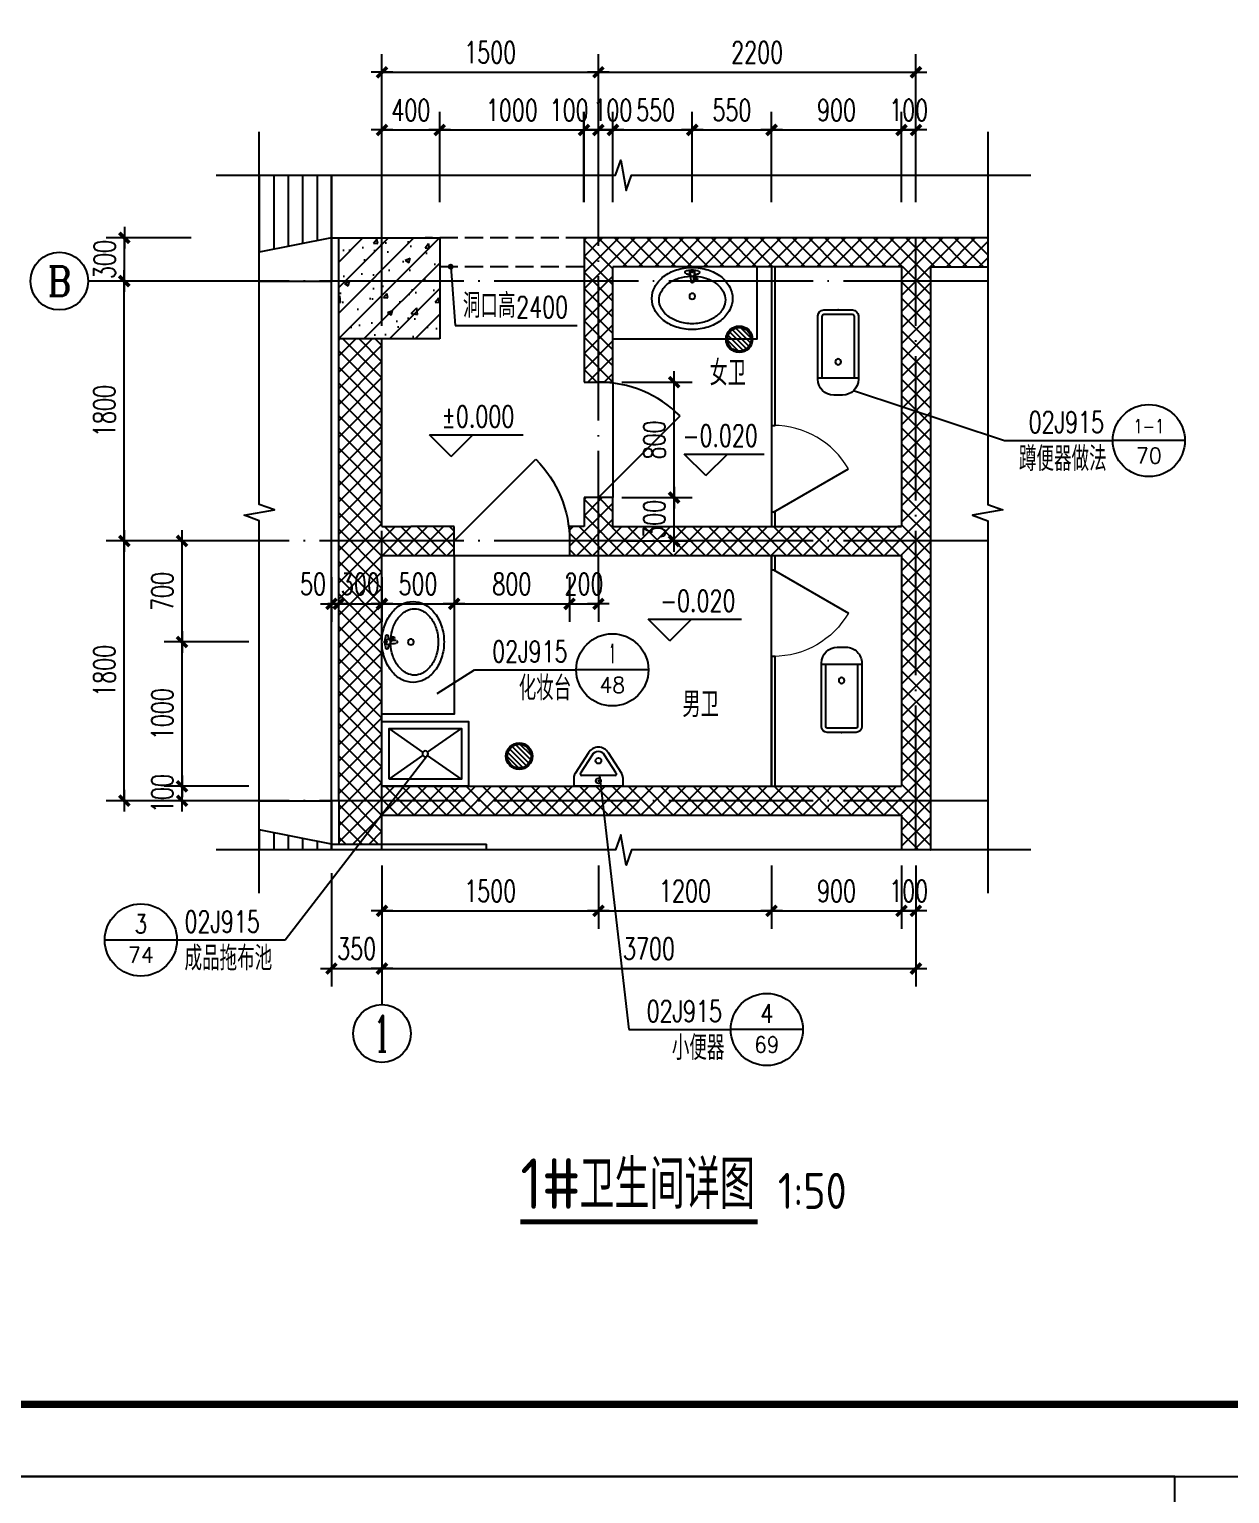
# Model space of a CAD drawing. Extents: x 63793 to 231107, y 20849 to 337643.
# Drawn here: x 167780 to 184417, y 82005 to 102295 of the extents above; entities that cross this region are included whole.
import ezdxf
from ezdxf.enums import TextEntityAlignment as Align

# ---------------------------------------------------------------- set-up
doc = ezdxf.new("R2010")
doc.units = 0
doc.header["$LTSCALE"] = 1000
doc.header["$MEASUREMENT"] = 0
doc.linetypes.add('DASH', pattern=[0.35, 0.25, -0.1])
doc.linetypes.add('DOTE', pattern=[2.42, 2, -0.2, 0.02, -0.2])
for name, color, linetype in [('AXIS', 3, 'Continuous'), ('AXIS_TEXT', 7, 'Continuous'), ('DIM_ELEV', 3, 'Continuous'), ('DIM_LEAD', 3, 'Continuous'), ('DIM_SYMB', 3, 'Continuous'), ('DOTE', 1, 'DOTE'), ('LATRINE', 6, 'Continuous'), ('LVTRY', 6, 'Continuous'), ('PUB_DIM', 3, 'Continuous'), ('PUB_TEXT', 7, 'Continuous'), ('PUB_TITLE', 4, 'Continuous'), ('SURFACE', 6, 'Continuous'), ('WALL', 2, 'Continuous'), ('WINDOW', 4, 'Continuous'), ('厨卫', 30, 'Continuous'), ('填充', 8, 'Continuous'), ('家具', 7, 'Continuous')]:
    doc.layers.add(name, color=color, linetype=linetype)
doc.styles.add('_TCH_AXIS', font='COMPLEX', dxfattribs={"bigfont": 'GBCBIG'})
doc.styles.add('_TCH_DIM', font='SIMPLEX', dxfattribs={"bigfont": 'GBCBIG'})
doc.styles.add('COMPLEX', font='COMPLEX')
doc.styles.add('DIM_FONT', font='SIMPLEX', dxfattribs={"width": 0.7, "bigfont": 'GBCBIG'})
doc.styles.get("Standard").update_dxf_attribs({"font": 'gbenor.shx', "bigfont": 'gbcbig.shx'})
doc.dimstyles.new('AXIS', dxfattribs={"dimtxt": 300, "dimasz": 1, "dimexe": 250, "dimexo": 300, "dimgap": 150, "dimtad": 1, "dimdec": 0, "dimzin": 0, "dimdsep": 46, "dimtxsty": 'DIM_FONT', "dimblk": '_DIMX', "dimblk1": '_DIMX', "dimblk2": '_DIMX', "dimcen": 0.09, "dimse1": 1, "dimse2": 1, "dimclrt": 7, "dimadec": 0, "dimazin": 0, "dimtfac": 1, "dimtdec": 0, "dimtix": 1, "dimtmove": 2, "dimatfit": 3, "dimldrblk": '_DIMX', "dimfxl": 0, "dimtolj": 1, "dimtzin": 0, "dimarcsym": 0})

# ---------------------------------------------------------------- blocks, each defined once
blk = doc.blocks.new('A$C53763DD8')
at = {"layer": 'LVTRY', "color": 6, "linetype": 'Continuous', "ltscale": 5}
for p, q in [((100, 800), (567, 473)), ((1100, 800), (633, 473)), ((567, 427), (100, 100)), ((633, 427), (1100, 100))]:
    blk.add_line(p, q, dxfattribs=at)
for points in [[(0, 900), (0, 0), (1200, 0), (1200, 900)], [(100, 800), (100, 100), (1100, 100), (1100, 800)]]:
    blk.add_lwpolyline(points, close=True, dxfattribs=at)
blk.add_circle((600, 450), 39.7, dxfattribs=at)
blk = doc.blocks.new('$lvtry$00000193')
for p, q in [((-17, -43, 0), (-17, -33, 0)), ((17, -43, 0), (17, -33, 0))]:
    blk.add_line(p, q)
at = {"elevation": 0}
blk.add_lwpolyline([(280, -215, 0.12431), (260, -136, 0.105707), (198, -63, 0.086941), (110, -17, 0.077137), (0, 0, 0.077137), (-110, -17, 0.086941), (-198, -63, 0.105707), (-260, -136, 0.12431), (-280, -215, 0.12431), (-260, -294, 0.105707), (-198, -367, 0.086941), (-110, -413, 0.077137), (0, -430, 0.077137), (110, -413, 0.086941), (198, -367, 0.105707), (260, -294, 0.12431)], format="xyb", close=True, dxfattribs=at)
blk.add_lwpolyline([(-25, -61, 0.056876), (-95, -75, 0.086941), (-168, -113, 0.105707), (-216, -170, 0.12431), (-230, -225, 0.12431), (-216, -280, 0.105707), (-168, -337, 0.086941), (-95, -375, 0.077137), (0, -390, 0.077137), (95, -375, 0.086941), (168, -337, 0.105707), (216, -280, 0.12431), (230, -225, 0.12431), (216, -170, 0.105707), (168, -113, 0.086941), (95, -75, 0.06676), (13, -60, 0.06676)], format="xyb", dxfattribs=at)
for centre, radius in [((0, -43, 0), 16.7), ((0, -200, 0), 20)]:
    blk.add_circle(centre, radius)
for centre, radius, start, end in [((-40, -34, 0), 10.1, 106.6096, 258.1648), ((-64, 234, 0), 259, 274.7069, 282.3732), ((-75, -213, 0), 173, 71.36, 79.1873), ((-29, -80, 0), 6.77, 155.344, 308.3224), ((-171, 19, 0), 166, 324.8411, 338.1337), ((-171, 19, 0), 170, 324.8411, 331.3523), ((-29, -80, 0), 3.37, 155.344, 308.3224), ((100, -194, 0), 170, 132.3141, 138.8253), ((100, -194, 0), 166, 125.5327, 138.8253), ((-12, -58, 0), 10.6, 201.8924, 261.774), ((0, -33, 0), 16.7, 0, 180), ((-381, -115, 0), 372, 2.3982, 6.7627), ((0, -96, 0), 9.9, 201.7837, 338.2163), ((64, 234, 0), 259, 257.6268, 265.2931), ((381, -115, 0), 372, 170.1008, 177.6018), ((75, -213, 0), 173, 100.8127, 110.4191), ((40, -34, 0), 10.1, 281.8352, 73.3904)]:
    blk.add_arc(centre, radius, start, end)
blk.add_point((0, -33, 0))
blk = doc.blocks.new('$TCHSYS$APDOOR2D')
blk.add_line((0.5, 0), (0, 0.866))
at = {"lineweight": 13}
blk.add_arc((0.5, 0), 1, 120, 180, dxfattribs=at)
blk = doc.blocks.new('_DIMX')
blk.add_line((-150, 0), (150, 0))
at = {"const_width": 50}
blk.add_lwpolyline([(-70, -70), (70, 70)], dxfattribs=at)
blk = doc.blocks.new('_AXISO')
blk.add_circle((0, 0), 0.5)
at = {"layer": 'AXIS_TEXT', "style": 'COMPLEX', "width": 1.041667}
blk.add_attdef('A', text='', height=0.56, dxfattribs=at).set_placement((-0.25, -0.28), (0.25, -0.28), align=Align.FIT)
blk = doc.blocks.new('$lvtry$00000221')
for p, q in [((-170, 0, 0), (170, 0, 0)), ((-170, -61, 0), (-170, 0, 0)), ((-162, -88, 0), (-69, -231, 0)), ((-124, -91, 0), (-43, -216, 0)), ((-116, -76, 0), (116, -76, 0)), ((43, -216, 0), (124, -91, 0)), ((69, -231, 0), (162, -88, 0)), ((170, -61, 0), (170, 0, 0))]:
    blk.add_line(p, q)
for centre, radius in [((0, -38, 0), 17.7), ((0, -177, 0), 20)]:
    blk.add_circle(centre, radius)
for centre, radius, start, end in [((-120, -61, 0), 50, 180, 213.0863), ((-116, -86, 0), 10, 90, 213.0863), ((116, -86, 0), 10, 326.9137, 90), ((120, -61, 0), 50, 326.9137, 0), ((0, -191, 0), 80, 210, 330), ((0, -191, 0), 50, 210, 330)]:
    blk.add_arc(centre, radius, start, end)
blk.add_point((0, -38, 0))
blk = doc.blocks.new('$lvtry$00000202')
for p, q in [((-140, -40, 0), (-140, -480, 0)), ((-110, -40, 0), (-110, -470, 0)), ((100, 0, 0), (-100, 0, 0)), ((100, -30, 0), (-100, -30, 0)), ((110, -470, 0), (110, -40, 0)), ((140, -480, 0), (140, -40, 0)), ((140, -470, 0), (-140, -470, 0)), ((-30, -590, 0), (30, -590, 0))]:
    blk.add_line(p, q)
blk.add_circle((0, -359, 0), 20)
for centre, radius, start, end in [((-100, -40, 0), 40, 90, 180), ((-100, -40, 0), 10, 90, 180), ((100, -40, 0), 40, 0, 90), ((100, -40, 0), 10, 0, 90), ((-30, -480, 0), 110, 180, 270), ((30, -480, 0), 110, 270, 0)]:
    blk.add_arc(centre, radius, start, end)
blk.add_point((0, 0))
blk = doc.blocks.new('*D1457')
at = {"layer": 'AXIS', "color": 0, "lineweight": -2, "transparency": 16777216}
for p, q in [((171968, 90602), (171968, 89031)), ((172668, 90602), (172668, 89031)), ((171967, 89281), (171966, 89281)), ((171968, 89281), (172668, 89281)), ((172669, 89281), (172670, 89281))]:
    blk.add_line(p, q, dxfattribs=at)
at = {"layer": 'Defpoints', "color": 0, "transparency": 16777216}
for p in [(171968, 90902), (172668, 90902), (172668, 89281)]:
    blk.add_point(p, dxfattribs=at)
at = {"layer": 'AXIS', "color": 0, "lineweight": -2, "transparency": 16777216}
blk.add_blockref('_DIMX', (171968, 89281), dxfattribs=at)
at = {"layer": 'AXIS', "color": 0, "lineweight": -2, "transparency": 16777216, "rotation": 180}
blk.add_blockref('_DIMX', (172668, 89281), dxfattribs=at)
at = {"layer": 'AXIS', "color": 7, "transparency": 16777216, "insert": (172318, 89556), "char_height": 300, "attachment_point": 5, "style": 'DIM_FONT'}
blk.add_mtext('\\A1;350', dxfattribs=at)
blk = doc.blocks.new('*D1461')
at = {"layer": 'AXIS', "color": 0, "lineweight": -2, "transparency": 16777216}
for p, q in [((175468, 99898), (175468, 101150)), ((175668, 99898), (175668, 101150)), ((175467, 100900), (175466, 100900)), ((175468, 100900), (175668, 100900)), ((175669, 100900), (175670, 100900))]:
    blk.add_line(p, q, dxfattribs=at)
at = {"layer": 'Defpoints', "color": 0, "transparency": 16777216}
for p in [(175668, 100900), (175468, 99598), (175668, 99598)]:
    blk.add_point(p, dxfattribs=at)
at = {"layer": 'AXIS', "color": 0, "lineweight": -2, "transparency": 16777216}
blk.add_blockref('_DIMX', (175468, 100900), dxfattribs=at)
at = {"layer": 'AXIS', "color": 0, "lineweight": -2, "transparency": 16777216, "rotation": 180}
blk.add_blockref('_DIMX', (175668, 100900), dxfattribs=at)
at = {"layer": 'AXIS', "color": 7, "transparency": 16777216, "insert": (175262, 101175), "char_height": 300, "attachment_point": 5, "style": 'DIM_FONT'}
blk.add_mtext('\\A1;100', dxfattribs=at)
blk = doc.blocks.new('*D1462')
at = {"layer": 'AXIS', "color": 0, "lineweight": -2, "transparency": 16777216}
for p, q in [((175668, 99898), (175668, 101150)), ((175868, 99898), (175868, 101150)), ((175667, 100900), (175666, 100900)), ((175668, 100900), (175868, 100900)), ((175869, 100900), (175870, 100900))]:
    blk.add_line(p, q, dxfattribs=at)
at = {"layer": 'Defpoints', "color": 0, "transparency": 16777216}
for p in [(175868, 100900), (175668, 99598), (175868, 99598)]:
    blk.add_point(p, dxfattribs=at)
at = {"layer": 'AXIS', "color": 0, "lineweight": -2, "transparency": 16777216}
blk.add_blockref('_DIMX', (175668, 100900), dxfattribs=at)
at = {"layer": 'AXIS', "color": 0, "lineweight": -2, "transparency": 16777216, "rotation": 180}
blk.add_blockref('_DIMX', (175868, 100900), dxfattribs=at)
at = {"layer": 'AXIS', "color": 7, "transparency": 16777216, "insert": (175868, 101175), "char_height": 300, "attachment_point": 5, "style": 'DIM_FONT'}
blk.add_mtext('\\A1;100', dxfattribs=at)
blk = doc.blocks.new('*D1466')
at = {"layer": 'AXIS', "color": 0, "lineweight": -2, "transparency": 16777216}
for p, q in [((179868, 99898), (179868, 101150)), ((180068, 99898), (180068, 101150)), ((179867, 100900), (179866, 100900)), ((179868, 100900), (180068, 100900)), ((180069, 100900), (180070, 100900))]:
    blk.add_line(p, q, dxfattribs=at)
at = {"layer": 'Defpoints', "color": 0, "transparency": 16777216}
for p in [(180068, 100900), (179868, 99598), (180068, 99598)]:
    blk.add_point(p, dxfattribs=at)
at = {"layer": 'AXIS', "color": 0, "lineweight": -2, "transparency": 16777216}
blk.add_blockref('_DIMX', (179868, 100900), dxfattribs=at)
at = {"layer": 'AXIS', "color": 0, "lineweight": -2, "transparency": 16777216, "rotation": 180}
blk.add_blockref('_DIMX', (180068, 100900), dxfattribs=at)
at = {"layer": 'AXIS', "color": 7, "transparency": 16777216, "insert": (179968, 101175), "char_height": 300, "attachment_point": 5, "style": 'DIM_FONT'}
blk.add_mtext('\\A1;100', dxfattribs=at)
blk = doc.blocks.new('*D1469')
at = {"layer": 'AXIS', "color": 0, "lineweight": -2, "transparency": 16777216}
for p, q in [((170823, 91806), (169648, 91806)), ((169898, 91807), (169898, 91808)), ((169898, 91606), (169898, 91806)), ((170823, 91606), (169648, 91606)), ((169898, 91605), (169898, 91604))]:
    blk.add_line(p, q, dxfattribs=at)
at = {"layer": 'Defpoints', "color": 0, "transparency": 16777216}
for p in [(169898, 91806), (171123, 91806), (171123, 91606)]:
    blk.add_point(p, dxfattribs=at)
at = {"layer": 'AXIS', "color": 0, "lineweight": -2, "transparency": 16777216}
for p, rotation in [((169898, 91806), 270), ((169898, 91606), 90)]:
    blk.add_blockref('_DIMX', p, dxfattribs=dict(at, rotation=rotation))
at = {"layer": 'AXIS', "color": 7, "transparency": 16777216, "insert": (169623, 91706), "char_height": 300, "attachment_point": 5, "rotation": 90, "style": 'DIM_FONT'}
blk.add_mtext('\\A1;100', dxfattribs=at)
blk = doc.blocks.new('*D1472')
at = {"layer": 'AXIS', "color": 0, "lineweight": -2, "transparency": 16777216}
for p, q in [((170023, 99406), (168848, 99406)), ((169098, 99407), (169098, 99408)), ((169098, 98806), (169098, 99406)), ((170023, 98806), (168848, 98806)), ((169098, 98805), (169098, 98804))]:
    blk.add_line(p, q, dxfattribs=at)
at = {"layer": 'Defpoints', "color": 0, "transparency": 16777216}
for p in [(169098, 99406), (170323, 99406), (170323, 98806)]:
    blk.add_point(p, dxfattribs=at)
at = {"layer": 'AXIS', "color": 0, "lineweight": -2, "transparency": 16777216}
for p, rotation in [((169098, 99406), 270), ((169098, 98806), 90)]:
    blk.add_blockref('_DIMX', p, dxfattribs=dict(at, rotation=rotation))
at = {"layer": 'AXIS', "color": 7, "transparency": 16777216, "insert": (168823, 99106), "char_height": 300, "attachment_point": 5, "rotation": 90, "style": 'DIM_FONT'}
blk.add_mtext('\\A1;300', dxfattribs=at)
blk = doc.blocks.new('*D1473')
at = {"layer": 'AXIS', "color": 0, "lineweight": -2, "transparency": 16777216}
for p, q in [((175268, 94706), (175268, 94084)), ((175668, 94706), (175668, 94084)), ((175267, 94334), (175266, 94334)), ((175268, 94334), (175668, 94334)), ((175669, 94334), (175670, 94334))]:
    blk.add_line(p, q, dxfattribs=at)
at = {"layer": 'Defpoints', "color": 0, "transparency": 16777216}
for p in [(175268, 95006), (175668, 95006), (175668, 94334)]:
    blk.add_point(p, dxfattribs=at)
at = {"layer": 'AXIS', "color": 0, "lineweight": -2, "transparency": 16777216}
blk.add_blockref('_DIMX', (175268, 94334), dxfattribs=at)
at = {"layer": 'AXIS', "color": 0, "lineweight": -2, "transparency": 16777216, "rotation": 180}
blk.add_blockref('_DIMX', (175668, 94334), dxfattribs=at)
at = {"layer": 'AXIS', "color": 7, "transparency": 16777216, "insert": (175468, 94609), "char_height": 300, "attachment_point": 5, "style": 'DIM_FONT'}
blk.add_mtext('\\A1;200', dxfattribs=at)
blk = doc.blocks.new('*D1476')
at = {"layer": 'AXIS', "color": 0, "lineweight": -2, "transparency": 16777216}
for p, q in [((172068, 94706), (172068, 94084)), ((172668, 94706), (172668, 94084)), ((172067, 94334), (172066, 94334)), ((172068, 94334), (172668, 94334)), ((172669, 94334), (172670, 94334))]:
    blk.add_line(p, q, dxfattribs=at)
at = {"layer": 'Defpoints', "color": 0, "transparency": 16777216}
for p in [(172068, 95006), (172668, 95006), (172668, 94334)]:
    blk.add_point(p, dxfattribs=at)
at = {"layer": 'AXIS', "color": 0, "lineweight": -2, "transparency": 16777216}
blk.add_blockref('_DIMX', (172068, 94334), dxfattribs=at)
at = {"layer": 'AXIS', "color": 0, "lineweight": -2, "transparency": 16777216, "rotation": 180}
blk.add_blockref('_DIMX', (172668, 94334), dxfattribs=at)
at = {"layer": 'AXIS', "color": 7, "transparency": 16777216, "insert": (172368, 94609), "char_height": 300, "attachment_point": 5, "style": 'DIM_FONT'}
blk.add_mtext('\\A1;300', dxfattribs=at)
blk = doc.blocks.new('*D1477')
at = {"layer": 'AXIS', "color": 0, "lineweight": -2, "transparency": 16777216}
for p, q in [((171968, 94706), (171968, 94084)), ((172068, 94706), (172068, 94084)), ((171967, 94334), (171966, 94334)), ((171968, 94334), (172068, 94334)), ((172069, 94334), (172070, 94334))]:
    blk.add_line(p, q, dxfattribs=at)
at = {"layer": 'Defpoints', "color": 0, "transparency": 16777216}
for p in [(171968, 95006), (172068, 95006), (172068, 94334)]:
    blk.add_point(p, dxfattribs=at)
at = {"layer": 'AXIS', "color": 0, "lineweight": -2, "transparency": 16777216}
blk.add_blockref('_DIMX', (171968, 94334), dxfattribs=at)
at = {"layer": 'AXIS', "color": 0, "lineweight": -2, "transparency": 16777216, "rotation": 180}
blk.add_blockref('_DIMX', (172068, 94334), dxfattribs=at)
at = {"layer": 'AXIS', "color": 7, "transparency": 16777216, "insert": (171713, 94609), "char_height": 300, "attachment_point": 5, "style": 'DIM_FONT'}
blk.add_mtext('\\A1;50', dxfattribs=at)
blk = doc.blocks.new('*D1479')
at = {"layer": 'AXIS', "color": 0, "lineweight": -2, "transparency": 16777216}
for p, q in [((175994, 95806), (176967, 95806)), ((176717, 95807), (176717, 95808)), ((176717, 95206), (176717, 95806)), ((175994, 95206), (176967, 95206)), ((176717, 95205), (176717, 95204))]:
    blk.add_line(p, q, dxfattribs=at)
at = {"layer": 'Defpoints', "color": 0, "transparency": 16777216}
for p in [(175694, 95806), (176717, 95806), (175694, 95206)]:
    blk.add_point(p, dxfattribs=at)
at = {"layer": 'AXIS', "color": 0, "lineweight": -2, "transparency": 16777216}
for p, rotation in [((176717, 95806), 270), ((176717, 95206), 90)]:
    blk.add_blockref('_DIMX', p, dxfattribs=dict(at, rotation=rotation))
at = {"layer": 'AXIS', "color": 7, "transparency": 16777216, "insert": (176442, 95506), "char_height": 300, "attachment_point": 5, "rotation": 90, "style": 'DIM_FONT'}
blk.add_mtext('\\A1;300', dxfattribs=at)
blk = doc.blocks.new('*D1480')
at = {"layer": 'AXIS', "color": 0, "lineweight": -2, "transparency": 16777216}
for p, q in [((179868, 90711), (179868, 89831)), ((180068, 90711), (180068, 89831)), ((179867, 90081), (179866, 90081)), ((180068, 90081), (179868, 90081)), ((180069, 90081), (180070, 90081))]:
    blk.add_line(p, q, dxfattribs=at)
at = {"layer": 'Defpoints', "color": 0, "transparency": 16777216}
for p in [(179868, 91011), (180068, 91011), (179868, 90081)]:
    blk.add_point(p, dxfattribs=at)
at = {"layer": 'AXIS', "color": 0, "lineweight": -2, "transparency": 16777216}
for p, rotation in [((179868, 90081), 5.00237640300582e-11), ((180068, 90081), 180.0000000000501)]:
    blk.add_blockref('_DIMX', p, dxfattribs=dict(at, rotation=rotation))
at = {"layer": 'AXIS', "color": 7, "transparency": 16777216, "insert": (179968, 90356), "char_height": 300, "attachment_point": 5, "style": 'DIM_FONT'}
blk.add_mtext('\\A1;100', dxfattribs=at)

msp = doc.modelspace()

# ---------------------------------------------------------------- hatches: boundary and pattern name
at = {"layer": '厨卫'}
h = msp.add_hatch(dxfattribs=at)
h.set_pattern_fill('ANSI31', color=256, scale=400, angle=-90, style=0)
h.set_pattern_definition([(135, (-133052.02, -788634.33), (-35.355339, -35.355339), [])])
h.paths.add_polyline_path([(177620.4, 98163.6, 1), (177620.4, 97835.9, 1)])
h = msp.add_hatch(dxfattribs=at)
h.set_pattern_fill('ANSI31', color=256, scale=400, angle=-90, style=0)
h.set_pattern_definition([(135, (-133052.02, -788634.33), (-35.355339, -35.355339), [])])
h.paths.add_polyline_path([(177620.4, 98163.6, 1), (177620.4, 97835.9, 1)])
h = msp.add_hatch(dxfattribs=at)
h.set_pattern_fill('ANSI31', color=256, scale=400, angle=-90, style=0)
h.set_pattern_definition([(135, (-136102.62, -794409.585), (-35.355339, -35.355339), [])])
h.paths.add_polyline_path([(174569.8, 92388.3, 1), (174569.8, 92060.6, 1)])
h = msp.add_hatch(dxfattribs=at)
h.set_pattern_fill('ANSI31', color=256, scale=400, angle=-90, style=0)
h.set_pattern_definition([(135, (-136102.62, -794409.585), (-35.355339, -35.355339), [])])
h.paths.add_polyline_path([(174569.8, 92388.3, 1), (174569.8, 92060.6, 1)])
at = {"layer": '填充'}
h = msp.add_hatch(dxfattribs=at)
h.set_pattern_fill('ANSI37', color=256, scale=100, style=0)
h.set_pattern_definition([(45, (-204393.64, 252937.65), (-112.2532, 112.2532), []), (135, (-204393.64, 252937.65), (-112.2532, -112.2532), [])])
h.paths.add_polyline_path([(172023.4, 94834.2), (172713.4, 94834.2), (172713.4, 94384.2), (172023.4, 94384.2)], flags=9)
h.paths.add_polyline_path([(176217.2, 95161.1), (176217.2, 95851.1), (176667.2, 95851.1), (176667.2, 95161.1)], flags=24)
h.paths.add_polyline_path([(173668.4, 95406.1), (172668.4, 95406.1), (172668.4, 98006.1), (172068.4, 98006.1), (172068.4, 91005.3), (172668.4, 91005.3), (172668.4, 91406.1), (179868.4, 91406.1), (179868.4, 90925.6), (180268.4, 90925.6), (180268.4, 99006.1), (181062.7, 99006.1), (181062.7, 99406.1), (175468.4, 99406.1), (175468.4, 97406.1), (175868.4, 97406.1), (175868.4, 99006.1), (179868.4, 99006.1), (179868.4, 95406.1), (175868.4, 95406.1), (175868.4, 95806.1), (175468.4, 95806.1), (175468.4, 95406.1), (175268.4, 95406.1), (175268.4, 95006.1), (179868.4, 95006.1), (179868.4, 91806.1), (172668.4, 91806.1), (172668.4, 95006.1), (173668.4, 95006.1)])
h = msp.add_hatch(dxfattribs=at)
h.set_pattern_fill('钢筋混凝土', color=256, scale=100, style=0)
h.set_pattern_definition([(45, (-204393.64, 252937.65), (-176.7767, 176.7767), []), (50, (-204393.64, 252937.65), (717.2602, -62.7521), [75, -825]), (355, (-204393.6, 252937.65), (-138.7513, 752.1921), [60, -660]), (100.4514, (-204333.86, 252932.4), (578.5094, 689.4395), [63.7402, -701.1421]), (46.1842, (-204393.6, 253137.65), (1067.241, -165.519), [112.5, -1237.5]), (96.6356, (-204304.7, 253123.9), (934.6627, 974.118), [95.6103, -1051.713]), (351.1842, (-204393.6, 253137.7), (934.662, 974.1186), [90, -990]), (21, (-204293.64, 253087.65), (596.90705, -402.6189), [75, -825]), (326, (-204293.6, 253087.65), (243.3153, 725.15), [60, -660]), (71.4514, (-204243.9, 253054.1), (840.2226, 322.5305), [63.7402, -701.1421]), (37.5, (-204393.64, 252937.65), (12.15986, 332.89385), [0, -652, 0, -670, 0, -662.5]), (7.5, (-204393.64, 252937.65), (263.06954, 394.4117), [0, -382, 0, -637, 0, -252.5]), (327.5, (-204616.64, 252937.65), (533.82244, -22.55487), [0, -250, 0, -780, 0, -1035]), (317.5, (-204716.64, 252937.65), (583.18617, 100.105), [0, -325, 0, -518, 0, -735])])
h.paths.add_polyline_path([(173468.4, 98006.1), (173468.4, 99406.1), (172068.4, 99406.1), (172068.4, 98006.1)])

# ---------------------------------------------------------------- linework, layer by layer
at = {"color": 9}
for p, q in [((170968.4, 100272.9), (170968.4, 99206.1)), ((171168.4, 100272.9), (171168.4, 99246.1)), ((171368.4, 100272.9), (171368.4, 99286.1)), ((171568.4, 100272.9), (171568.4, 99326.1)), ((171768.4, 100272.9), (171768.4, 99366.1)), ((171968.4, 100272.9), (171968.4, 98806.1)), ((171968.4, 99406.1), (170968.4, 99206.1)), ((170968.4, 98806.1), (171968.4, 98806.1)), ((170968.4, 91605.3), (171968.4, 91605.3)), ((171968.4, 91605.3), (171968.4, 90925.6)), ((171968.4, 91005.3), (170968.4, 91205.3)), ((170968.4, 91205.3), (170968.4, 90925.6)), ((171168.4, 91165.3), (171168.4, 90925.6)), ((171368.4, 91125.3), (171368.4, 90925.6)), ((171568.4, 91085.3), (171568.4, 90925.6)), ((171768.4, 91045.3), (171768.4, 90925.6))]:
    msp.add_line(p, q, dxfattribs=at)
at = {"layer": 'AXIS'}
for p, q in [((170872.5, 98806.1), (168597.5, 98806.1)), ((172668.4, 90410.6), (172668.4, 88780.9))]:
    msp.add_line(p, q, dxfattribs=at)
at = {"layer": 'DIM_ELEV'}
for p, q in [((173628.3, 96376.4), (173328.3, 96676.4)), ((173328.3, 96676.4), (174624.4, 96676.4)), ((173628.3, 96376.4), (173928.3, 96676.4)), ((177154.7, 96110.6), (176854.7, 96410.6)), ((176854.7, 96410.6), (177964.1, 96410.6)), ((177154.7, 96110.6), (177454.7, 96410.6)), ((176657, 93823.3), (176357, 94123.3)), ((176357, 94123.3), (177653.1, 94123.3)), ((176657, 93823.3), (176957, 94123.3))]:
    msp.add_line(p, q, dxfattribs=at)
at = {"layer": 'DIM_LEAD'}
for p, q in [((173620.8, 99006.1), (173682.4, 98192.3)), ((173682.4, 98192.3), (175372.1, 98192.3)), ((179205.4, 97291.2), (181298.1, 96596.6)), ((181298.1, 96596.6), (182796.4, 96596.6)), ((183796.4, 96596.6), (182796.4, 96596.6)), ((173433.8, 93094.3), (173950.7, 93419.4)), ((173950.7, 93419.4), (175360.9, 93419.4)), ((176360.9, 93419.4), (175360.9, 93419.4)), ((173301, 92233.3), (171325.5, 89676.8)), ((175685.2, 91958.1), (176091.5, 88436.6)), ((169827.1, 89676.8), (168827.1, 89676.8)), ((171325.5, 89676.8), (169827.1, 89676.8)), ((176091.5, 88436.6), (177501.6, 88436.6)), ((178501.6, 88436.6), (177501.6, 88436.6))]:
    msp.add_line(p, q, dxfattribs=at)
at = {"layer": 'DIM_LEAD', "const_width": 40}
msp.add_lwpolyline([(173619.3, 99026, 1), (173622.3, 98986.1, 1)], format="xyb", close=True, dxfattribs=at)
at = {"layer": 'DIM_LEAD'}
for centre, radius in [((179205.4, 97291.2), 0), ((183296.4, 96596.6), 500), ((175860.9, 93419.4), 500), ((173433.8, 93094.3), 0), ((173301, 92233.3), 0), ((175685.2, 91958.1), 0), ((169327.1, 89676.8), 500), ((178001.6, 88436.6), 500)]:
    msp.add_circle(centre, radius, dxfattribs=at)
at = {"layer": 'DIM_SYMB'}
for points in [[(170968.4, 90325.6), (170968.4, 95486.8), (170758.4, 95563.2), (171178.4, 95637.2), (170968.4, 95711.8), (170968.4, 100872.9)], [(181062.7, 100872.9), (181062.7, 95711.8), (181272.7, 95635.3), (180852.7, 95561.3), (181062.7, 95486.8), (181062.7, 90325.6)], [(170368.4, 100272.9), (175903.1, 100272.9), (175979.5, 100482.9), (176053.6, 100062.9), (176128.1, 100272.9), (181662.7, 100272.9)], [(181662.7, 90925.6), (176128.1, 90925.6), (176051.6, 90715.6), (175977.6, 91135.6), (175903.1, 90925.6), (170368.4, 90925.6)]]:
    msp.add_lwpolyline(points, dxfattribs=at)
at = {"layer": 'DIM_SYMB', "const_width": 70}
msp.add_lwpolyline([(174587.6, 85773.2), (177875.1, 85773.2)], dxfattribs=at)
at = {"layer": 'DOTE'}
for p, q in [((172668.4, 90925.6), (172668.4, 100272.9)), ((175668.4, 94453), (175668.4, 99969.9)), ((180068.4, 90925.6), (180068.4, 99406.1)), ((181062.7, 98806.1), (170968.4, 98806.1)), ((181062.7, 95206.1), (170968.4, 95206.1)), ((181062.7, 91606.1), (170968.4, 91606.1))]:
    msp.add_line(p, q, dxfattribs=at)
at = {"layer": 'LATRINE'}
for p, q in [((178067.7, 99006.1), (178067.7, 96806.1)), ((178117.7, 96806.1), (178117.7, 99006.1)), ((178067.7, 97815.1), (178067.7, 95406.1)), ((178067.7, 96806.1), (178117.7, 96806.1)), ((178117.7, 95606.1), (178067.7, 95606.1)), ((178067.7, 95606.1), (178067.7, 95406.1)), ((178117.7, 95406.1), (178117.7, 95606.1)), ((179818.4, 95406.1), (179818.4, 95406.1)), ((179868.4, 95406.1), (179818.4, 95406.1)), ((179868.4, 95406.1), (179868.4, 95406.1)), ((178067.7, 91806.1), (178067.7, 95006.1)), ((178067.7, 95006.1), (178067.7, 94806.1)), ((178117.7, 94806.1), (178117.7, 95006.1)), ((178067.7, 94806.1), (178117.7, 94806.1)), ((178117.7, 93606.1), (178067.7, 93606.1)), ((178067.7, 93606.1), (178067.7, 91806.1)), ((178117.7, 91806.1), (178117.7, 93606.1)), ((178067.7, 91806.1), (178117.7, 91806.1))]:
    msp.add_line(p, q, dxfattribs=at)
at = {"layer": 'LVTRY'}
for points in [[(175868.4, 98006.1), (177867.7, 98006.1), (177867.7, 99006.1)], [(173668.4, 95006.1), (173668.4, 92806.1), (172668.4, 92806.1)]]:
    msp.add_lwpolyline(points, dxfattribs=at)
at = {"layer": 'PUB_DIM', "color": 3}
msp.add_circle((178839.3, 92553.7), 0, dxfattribs=at)
at = {"layer": 'PUB_TITLE'}
for points in [[(124837.4, 82242.4), (214037.4, 82242.4), (214037.4, 124242.4), (124837.4, 124242.4)], [(139054.7, 61242.4), (183654.7, 61242.4), (183654.7, 82242.4), (139054.7, 82242.4)]]:
    msp.add_lwpolyline(points, close=True, dxfattribs=at)
at = {"layer": 'PUB_TITLE', "const_width": 100}
msp.add_lwpolyline([(127337.4, 83242.4), (213037.4, 83242.4), (213037.4, 123242.4), (127337.4, 123242.4)], close=True, dxfattribs=at)
at = {"layer": 'SURFACE'}
for p, q in [((171968.4, 98806.1), (171968.4, 99406.1)), ((171968.4, 99406.1), (172068.4, 99406.1)), ((171968.4, 96406.1), (171968.4, 98806.1)), ((171968.4, 95206.1), (171968.4, 96406.1)), ((171968.4, 91606.1), (171968.4, 95206.1)), ((171968.4, 91005.3), (171968.4, 91606.1)), ((171968.4, 91005.3), (172068.4, 91005.3))]:
    msp.add_line(p, q, dxfattribs=at)
at = {"layer": 'WALL'}
for p, q in [((178092.7, 99406.1), (175468.4, 99406.1)), ((175468.4, 99406.1), (175468.4, 97406.1)), ((180068.4, 99406.1), (178092.7, 99406.1)), ((181062.7, 99406.1), (180068.4, 99406.1)), ((178092.7, 99006.1), (175868.4, 99006.1)), ((175868.4, 97406.1), (175868.4, 99006.1)), ((179868.4, 99006.1), (178092.7, 99006.1)), ((179868.4, 99006.1), (179868.4, 95406.1)), ((180268.4, 99006.1), (181062.7, 99006.1)), ((180268.4, 99006.1), (180268.4, 95206.1)), ((172068.4, 96406.1), (172068.4, 98206.1)), ((172668.4, 96606.1), (172668.4, 98006.1)), ((175468.4, 97406.1), (175868.4, 97406.1)), ((172668.4, 95406.1), (172668.4, 96606.1)), ((172068.4, 95206.1), (172068.4, 96406.1)), ((175868.4, 95806.1), (175468.4, 95806.1)), ((175468.4, 95806.1), (175468.4, 95406.1)), ((175868.4, 95406.1), (175868.4, 95806.1)), ((172668.4, 95406.1), (173068.4, 95406.1)), ((173668.4, 95406.1), (173068.4, 95406.1)), ((173668.4, 95006.1), (173668.4, 95406.1)), ((175468.4, 95406.1), (175268.4, 95406.1)), ((175268.4, 95406.1), (175268.4, 95006.1)), ((175868.4, 95406.1), (178092.7, 95406.1)), ((178092.7, 95406.1), (179843.4, 95406.1)), ((179843.4, 95406.1), (179868.4, 95406.1)), ((172068.4, 91606.1), (172068.4, 95206.1)), ((180268.4, 95206.1), (180268.4, 91606.1)), ((172668.4, 95006.1), (173268.4, 95006.1)), ((172668.4, 91806.1), (172668.4, 95006.1)), ((173268.4, 95006.1), (173668.4, 95006.1)), ((175268.4, 95006.1), (175668.4, 95006.1)), ((175668.4, 95006.1), (178092.7, 95006.1)), ((178092.7, 95006.1), (179843.4, 95006.1)), ((179843.4, 95006.1), (179868.4, 95006.1)), ((179868.4, 95006.1), (179868.4, 91806.1)), ((172668.4, 91806.1), (179868.4, 91806.1)), ((172068.4, 91606.1), (172068.4, 91005.3)), ((180268.4, 91606.1), (180268.4, 90925.6)), ((172668.4, 91406.1), (179868.4, 91406.1)), ((172668.4, 91005.3), (172668.4, 91406.1)), ((179868.4, 91406.1), (179868.4, 90925.6)), ((172068.4, 91005.3), (172668.4, 91005.3))]:
    msp.add_line(p, q, dxfattribs=at)
msp.add_lwpolyline([(173468.4, 98006.1), (172068.4, 98006.1), (172068.4, 99406.1), (173468.4, 99406.1)], close=True, dxfattribs=at)
at = {"layer": 'WINDOW'}
for p, q in [((171968.4, 99406.1), (171968.4, 100272.9)), ((175868.4, 97406.1), (175868.4, 95806.1)), ((175668.4, 95806.1), (176799.8, 96937.5)), ((173668.4, 95006.1), (175268.4, 95006.1)), ((171968.4, 90925.6), (171968.4, 91005.3)), ((172318.4, 91005.3), (174118.4, 91005.3))]:
    msp.add_line(p, q, dxfattribs=at)
at = {"layer": 'WINDOW', "linetype": 'DASH'}
for p, q in [((175468.4, 99406.1), (173268.4, 99406.1)), ((175468.4, 99006.1), (173468.4, 99006.1))]:
    msp.add_line(p, q, dxfattribs=at)
at = {"layer": 'WINDOW', "extrusion": (0, 0, -1)}
msp.add_line((173668.4, 95206.1), (174799.8, 96337.5), dxfattribs=at)
at = {"layer": 'WINDOW'}
for centre, radius, start, end in [((175668.4, 95806.1), 1600, 45, 90), ((172318.4, 91005.3), 1800, 357.46177, 0)]:
    msp.add_arc(centre, radius, start, end, dxfattribs=at)
at = {"layer": 'WINDOW', "extrusion": (0, 0, -1)}
msp.add_arc((-173668.4, 95206.1), 1600, 135, 180, dxfattribs=at)
at = {"layer": '厨卫'}
for centre, radius in [((177620.4, 97999.7), 183.9), ((177620.4, 97999.7), 183.9), ((177620.4, 97999.7), 163.9), ((177620.4, 97999.7), 163.9), ((174569.8, 92224.5), 183.9), ((174569.8, 92224.5), 183.9), ((174569.8, 92224.5), 163.9), ((174569.8, 92224.5), 163.9)]:
    msp.add_circle(centre, radius, dxfattribs=at)

# ---------------------------------------------------------------- block references
at = {"layer": 'AXIS'}
ref = msp.add_blockref('_AXISO', (168197.5, 98806.1), dxfattribs=dict(at, xscale=800, yscale=800, zscale=800))
ref.add_attrib('A', 'B', dxfattribs={"layer": 'AXIS_TEXT', "height": 406.4, "style": '_TCH_AXIS'}).set_placement((168033, 98602.9), (168362, 98602.9), align=Align.FIT)
ref = msp.add_blockref('_AXISO', (172668.4, 88380.9), dxfattribs=dict(at, xscale=800, yscale=800, zscale=800))
ref.add_attrib('A', '1', dxfattribs={"layer": 'AXIS_TEXT', "height": 499.7, "style": '_TCH_AXIS'}).set_placement((172561.4, 88131.1), (172775.5, 88131.1), align=Align.FIT)
at = {"layer": 'LATRINE', "yscale": 1200, "rotation": 270}
for p, xscale, zscale in [((178092.7, 96206.1), 1200, 1200), ((178092.7, 94206.1), -1200, -1200)]:
    msp.add_blockref('$TCHSYS$APDOOR2D', p, dxfattribs=dict(at, xscale=xscale, zscale=zscale))
at = {"layer": 'LVTRY', "xscale": 2, "zscale": 2}
for name, p, yscale, rotation in [('$lvtry$00000193', (176968.1, 98995.3, 0), -2, 180), ('$lvtry$00000202', (178990.3, 98406.1), -2, 180), ('$lvtry$00000193', (172668.4, 93806.1, 0), -2, 270), ('$lvtry$00000221', (175667.8, 91806.1, 0), 2, 180)]:
    msp.add_blockref(name, p, dxfattribs=dict(at, yscale=yscale, rotation=rotation))
at = {"layer": 'LVTRY', "xscale": 2, "yscale": -2, "zscale": 2}
msp.add_blockref('$lvtry$00000202', (179038.8, 92553.7), dxfattribs=at)
at = {"layer": '家具', "color": 3, "ltscale": 5, "xscale": -1, "rotation": 180}
msp.add_blockref('A$C53763DD8', (172668.4, 92706.1), dxfattribs=at)

# ---------------------------------------------------------------- texts
at = {"char_height": 350, "width": 3190, "attachment_point": 1}
for s, insert in [('女卫', (177209.6, 97707.5)), ('男卫', (176833.1, 93115.1))]:
    msp.add_mtext(s, dxfattribs=dict(at, insert=insert))
at = {"layer": 'PUB_TEXT', "style": '_TCH_DIM'}
for s, p in [('洞口高', (173789.9, 98297.3)), ('蹲便器做法', (181496.2, 96175.2)), ('化妆台', (174563.3, 92997.9)), ('成品拖布池', (169932.1, 89255.4)), ('小便器', (176685.5, 88015.1))]:
    msp.add_text(s, height=337.59, dxfattribs=at).set_placement(p)
at = {"layer": 'PUB_TEXT', "style": '_TCH_DIM', "width": 0.705882}
for s, p in [('2400', (174527.1, 98297.3)), ('%%P0.000', (173494.4, 96781.4)), ('02J915', (181631.4, 96701.6)), ('-0.020', (176834.1, 96515.6)), ('-0.020', (176523.1, 94228.3)), ('02J915', (174195.9, 93524.4)), ('02J915', (169932.1, 89781.8)), ('02J915', (176336.6, 88541.6))]:
    msp.add_text(s, height=297.5, dxfattribs=at).set_placement(p)
at = {"layer": 'PUB_TEXT', "style": '_TCH_DIM'}
for s, height, p, p2 in [('1-1', 191.18, (183082.4, 96700.9), (183510.3, 96700.9)), ('70', 219.66, (183118.6, 96277.9), (183474.2, 96277.9)), ('1', 271.1, (175828.6, 93510.5), (175893.2, 93510.5)), ('48', 219.66, (175683.1, 93100.7), (176038.7, 93100.7)), ('3', 261, (169240.1, 89769.4), (169414.1, 89769.4)), ('74', 217.39, (169146, 89360), (169508.3, 89360)), ('4', 259.4, (177909, 88529.4), (178094.3, 88529.4)), ('69', 221.93, (177827.3, 88116), (178176, 88116))]:
    msp.add_text(s, height=height, dxfattribs=at).set_placement(p, p2, align=Align.FIT)
at = {"layer": 'PUB_TEXT'}
for s, height, p in [('1#', 700, (174587.6, 85950.5)), ('卫生间详图', 675.18, (175404.3, 85950.5)), ('1:50', 500, (178155.1, 85950.5))]:
    msp.add_text(s, height=height, dxfattribs=at).set_placement(p)

# ---------------------------------------------------------------- dimensions: what is measured, and where the dimension line sits
at = {"layer": 'AXIS'}
for p1, p2, distance in [((172668.4, 100398.2), (175668.4, 100398.2), 1301.9), ((175668.4, 100398.2), (180068.4, 100398.2), 1301.9), ((172668.4, 99598.2), (173468.4, 99598.2), 1301.9), ((173468.4, 99598.2), (175468.4, 99598.2), 1301.9), ((176968.1, 99598.2), (178067.7, 99598.2), 1301.9), ((178067.7, 99598.2), (179868.4, 99598.2), 1301.9), ((171472.5, 95206.1), (171472.5, 98806.1), 2375), ((175694.4, 95806.1), (175694.4, 97406.1), -1022.8), ((171472.5, 91606.1), (171472.5, 95206.1), 2375), ((171122.5, 93806.1), (171122.5, 95206.1), 1225), ((172668.4, 95006.1), (173668.4, 95006.1), -671.9), ((173668.4, 95006.1), (175268.4, 95006.1), -671.9), ((171122.5, 91806.1), (171122.5, 93806.1), 1225), ((172668.4, 91010.6), (175667.8, 91010.6), -929.7), ((172668.4, 90901.7), (180068.4, 90901.7), -1620.8), ((175667.8, 91010.6), (178067.7, 91010.6), -929.7), ((178067.7, 91010.6), (179868.4, 91010.6), -929.7)]:
    msp.add_aligned_dim(p1=p1, p2=p2, distance=distance, dimstyle='AXIS', override={"dimgap": 125, "dimlfac": 0.5, "dimsah": 1, "dimse1": 0, "dimse2": 0}, dxfattribs=at).render()
for base, p1, p2, picture, middle in [((175668.4, 100900.1), (175468.4, 99598.2), (175668.4, 99598.2), '*D1461', (175262.4, 101175.1)), ((175868.4, 100900.1), (175668.4, 99598.2), (175868.4, 99598.2), '*D1462', (175868.4, 101175.1)), ((172068.4, 94334.2), (171968.4, 95006.1), (172068.4, 95006.1), '*D1477', (171713, 94609.2))]:
    dim = msp.add_linear_dim(base=base, p1=p1, p2=p2, angle=0, dimstyle='AXIS', override={"dimgap": 125, "dimlfac": 0.5, "dimsah": 1, "dimse1": 0, "dimse2": 0}, dxfattribs=at)
    dim.commit()
    dim.dimension.update_dxf_attribs({"geometry": picture, "text_midpoint": middle, "dimtype": 129})
msp.add_linear_dim(base=(176968.1, 100900.1), p1=(175868.4, 99598.2), p2=(176968.1, 99598.2), angle=0, location=(176462.2, 101175.1), dimstyle='AXIS', override={"dimgap": 125, "dimlfac": 0.5, "dimsah": 1, "dimse1": 0, "dimse2": 0}, dxfattribs=at).render()
for p1, p2, distance, picture, middle in [((179868.4, 99598.2), (180068.4, 99598.2), 1301.9, '*D1466', (179968.4, 101175.1)), ((170322.5, 98806.1), (170322.5, 99406.1), 1225, '*D1472', (168822.5, 99106.1)), ((175694.4, 95206.1), (175694.4, 95806.1), -1022.8, '*D1479', (176442.2, 95506.1)), ((172068.4, 95006.1), (172668.4, 95006.1), -671.9, '*D1476', (172368.4, 94609.2)), ((175268.4, 95006.1), (175668.4, 95006.1), -671.9, '*D1473', (175468.4, 94609.2)), ((171122.5, 91606.1), (171122.5, 91806.1), 1225, '*D1469', (169622.5, 91706.1)), ((171968.4, 90901.7), (172668.4, 90901.7), -1620.8, '*D1457', (172318.4, 89555.9)), ((180068.4, 91010.6), (179868.4, 91010.6), 929.7, '*D1480', (179968.4, 90355.9))]:
    dim = msp.add_aligned_dim(p1=p1, p2=p2, distance=distance, dimstyle='AXIS', override={"dimgap": 125, "dimlfac": 0.5, "dimsah": 1, "dimse1": 0, "dimse2": 0}, dxfattribs=at)
    dim.commit()
    dim.dimension.update_dxf_attribs({"geometry": picture, "text_midpoint": middle})

doc.saveas('drawing.dxf')
